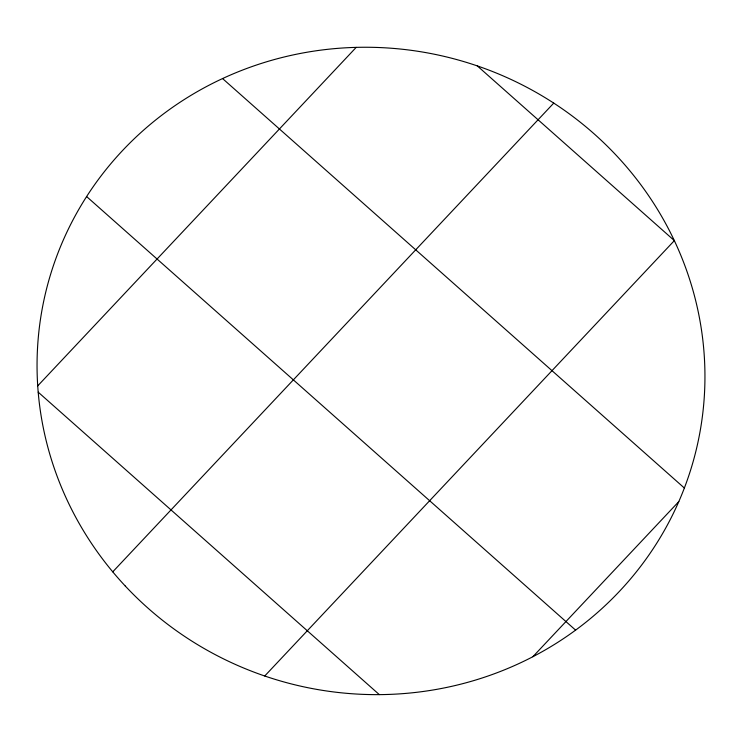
<?xml version="1.0" encoding="UTF-8"?>
<svg xmlns="http://www.w3.org/2000/svg" width="742" height="742" viewBox="0 0 742 742"><rect width="100%" height="100%" fill="white"/><g stroke="black" fill="none" stroke-linecap="round" stroke-linejoin="round"><path stroke-width="1.11" d="M37.721 385.877L356.197 47.377M112.747 571.841L553.755 103.101M264.736 675.999L674.339 240.631M532.849 656.735L678.809 501.592M477.319 65.908L674.32 240.584M222.563 78.559L684.365 488.032M86.61 196.556L575.606 630.134M38.194 392.156L379.32 694.623M125.296 586.05A334.661 322.955 14.4 0 0 689.717 472.867A334.661 322.955 14.4 0 0 297.987 53.916A334.661 322.955 14.4 0 0 125.296 586.05"/></g></svg>
